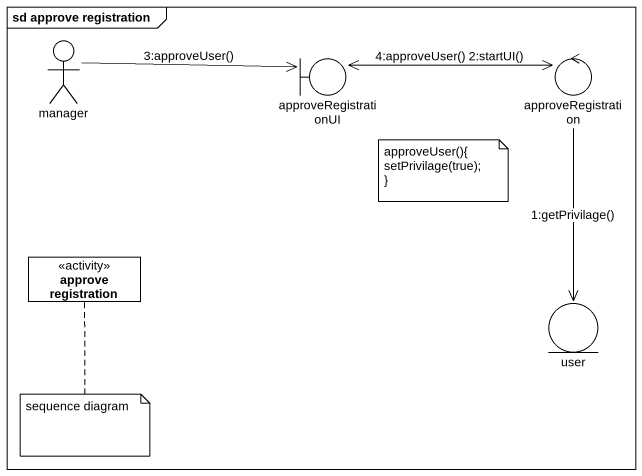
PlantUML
@startuml
mainframe sd approve registration
allowmixing
hide circle
hide empty members
actor manager
boundary approveRegistrationUI
control approveRegistration
class "approve registration" as approve_registration <<activity>>
entity user
manager -right-> approveRegistrationUI : 3:approveUser()
approveRegistrationUI <-right-> approveRegistration : 4:approveUser() 2:startUI()
approveRegistration --> user : 1:getPrivilage()
note as N1
  approveUser(){
  setPrivilage(true);
  ~}
end note
note bottom of approve_registration : sequence diagram
@enduml
